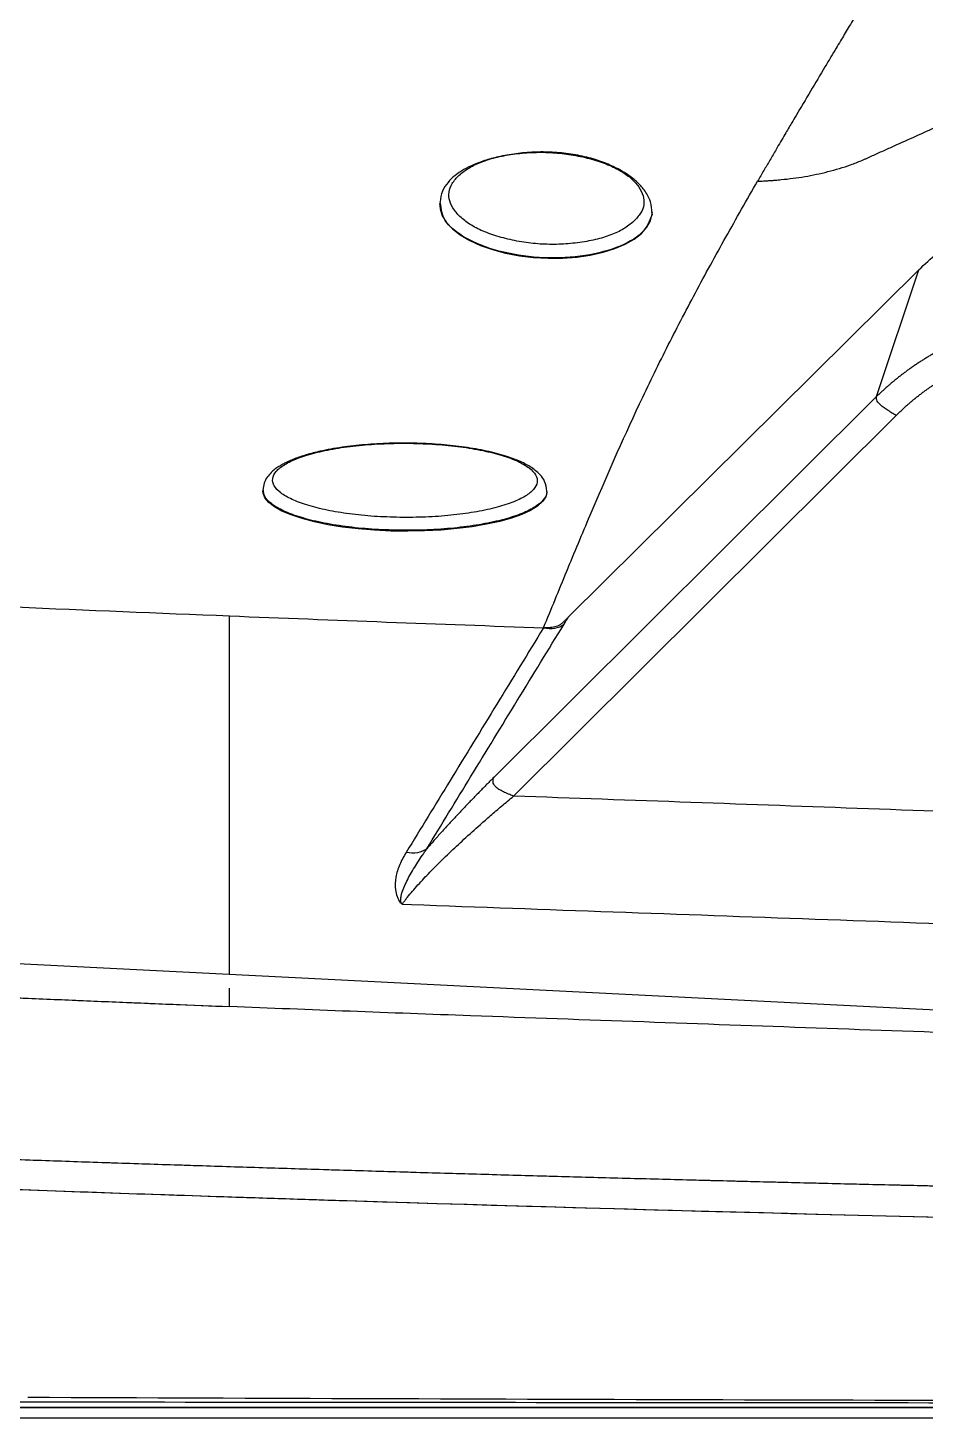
# Model space of a CAD drawing. Extents: x 412 to 492, y 622 to 766.
# Drawn here: x 432.56 to 438.88, y 642.76 to 652.55 of the extents above; entities that cross this region are included whole.
import ezdxf

# ---------------------------------------------------------------- set-up
doc = ezdxf.new("R2010")
doc.units = 0
doc.header["$MEASUREMENT"] = 0
doc.layers.add('1', color=4, linetype='Continuous')
doc.layers.add('GEOMETRY', color=4, linetype='Continuous', lineweight=25)

# ---------------------------------------------------------------- blocks, each defined once
blk = doc.blocks.new('2024 Beam 220V LL')
at = {"layer": 'GEOMETRY'}
for p, q in [((23.515, 8.5562), (23.5123, 8.5658)), ((25.0018, 8.4933), (25.0063, 8.4772)), ((24.4163, 5.6423), (26.8838, 8.0854)), ((26.5869, 7.1943), (26.8838, 8.0854)), ((26.5869, 7.1943), (23.8919, 4.5136)), ((22.2641, 6.5354), (22.2641, 6.5289)), ((22.2671, 6.5355), (22.2666, 6.538)), ((24.2641, 6.5227), (24.2641, 6.5292)), ((22.0292, 3.124), (22.0292, 5.6497)), ((23.2317, 3.6298), (23.236, 3.6308)), ((23.2448, 3.6199), (23.3097, 3.6175)), ((28.7845, 2.7823), (15.1114, 3.474)), ((22.0292, 2.8984), (22.0292, 3.0274)), ((77.49, 0), (2.898, 0))]:
    blk.add_line(p, q, dxfattribs=at)
at = {"layer": 'GEOMETRY', "flags": 128}
for points in [[(23.5089, 8.5529), (23.5117, 8.5149), (23.5276, 8.4668), (23.5571, 8.4197), (23.5997, 8.3744), (23.6545, 8.332), (23.7206, 8.293), (23.7967, 8.2584), (23.8814, 8.2286), (23.9731, 8.2043), (24.0702, 8.1859), (24.1707, 8.1737), (24.2729, 8.168), (24.3748, 8.1689), (24.4745, 8.1764), (24.5702, 8.1903), (24.6601, 8.2104), (24.7425, 8.2363), (24.8159, 8.2675), (24.8789, 8.3034), (24.9303, 8.3434), (24.9692, 8.3867), (24.9949, 8.4326), (25.0069, 8.48), (25.0076, 8.4903)], [(24.0299, 4.3806), (25.3774, 5.721), (26.7248, 7.0615)], [(24.2641, 6.5227), (24.264, 6.5203), (24.2559, 6.4872), (24.2339, 6.4546), (24.1982, 6.423), (24.1494, 6.3929), (24.0882, 6.3646), (24.0154, 6.3387), (23.9321, 6.3153), (23.8394, 6.2949), (23.7387, 6.2777), (23.6312, 6.264), (23.5186, 6.254), (23.4025, 6.2478), (23.2844, 6.2455), (23.166, 6.2471), (23.049, 6.2527), (22.935, 6.262), (22.8256, 6.2751), (22.7224, 6.2917), (22.6268, 6.3116), (22.5401, 6.3345), (22.4636, 6.3601), (22.3983, 6.388), (22.3452, 6.4178), (22.305, 6.4492), (22.2782, 6.4816), (22.2653, 6.5147), (22.2641, 6.5289)]]:
    blk.add_lwpolyline(points, dxfattribs=at)
at = {"layer": 'GEOMETRY'}
for points, knots in [([(26.4475, 9.8907), (26.4373, 9.8736), (26.4171, 9.8402), (26.3875, 9.7912), (26.3596, 9.7444), (26.331, 9.6964), (26.2993, 9.6437), (26.2628, 9.5826), (26.2025, 9.4818), (26.121, 9.3442), (26.0424, 9.2123), (25.9825, 9.1111), (25.9358, 9.0315), (25.885, 8.9448), (25.8352, 8.8597), (25.7917, 8.7849), (25.763, 8.7351), (25.7487, 8.7102)], [0, 0, 0, 0, 0.043076, 0.084323, 0.123708, 0.161229, 0.205542, 0.257056, 0.315759, 0.460974, 0.606105, 0.651257, 0.718836, 0.808844, 0.872569, 0.936291, 1, 1, 1, 1]), ([(25.7487, 8.7102), (25.7521, 8.7104), (25.7591, 8.7107), (25.773, 8.7113), (25.7869, 8.712), (25.8008, 8.7128), (25.8112, 8.7134), (25.8216, 8.7141), (25.832, 8.7148), (25.8424, 8.7155), (25.8529, 8.7163), (25.8633, 8.7171), (25.8841, 8.7188), (25.9568, 8.7253), (26.0811, 8.7415), (26.2448, 8.7754), (26.3648, 8.8117), (26.443, 8.8409), (26.4753, 8.8539), (26.5009, 8.8649), (26.5263, 8.8763), (26.5707, 8.8964), (26.6341, 8.925), (26.7356, 8.9708), (26.8624, 9.0281), (27.0146, 9.0968), (27.1605, 9.1627), (27.2619, 9.2085), (27.3254, 9.2372), (27.3572, 9.2513), (27.4084, 9.2729), (27.4733, 9.2982), (27.5324, 9.3189), (27.5721, 9.3319), (27.5986, 9.3402), (27.6453, 9.3543), (27.7124, 9.3726), (27.8209, 9.398), (27.9579, 9.4225), (28.0964, 9.4371), (28.1937, 9.4422), (28.2424, 9.4435), (28.2668, 9.4438), (28.2789, 9.4439), (28.285, 9.4439), (28.2881, 9.4439), (28.2895, 9.4439), (28.2901, 9.4439), (28.2904, 9.4439), (28.2906, 9.4439), (28.2907, 9.4439), (28.2908, 9.4439), (28.2908, 9.4439)], [0, 0, 0, 0, 0.003906, 0.007812, 0.015625, 0.019531, 0.023438, 0.027344, 0.03125, 0.035156, 0.039062, 0.042969, 0.046875, 0.0625, 0.125, 0.1875, 0.25, 0.265625, 0.28125, 0.289062, 0.296875, 0.3125, 0.34375, 0.375, 0.4375, 0.5, 0.5625, 0.617188, 0.625, 0.640625, 0.65625, 0.6875, 0.71875, 0.726562, 0.734375, 0.75, 0.78125, 0.8125, 0.875, 0.9375, 0.96875, 0.984375, 0.992188, 0.996094, 0.998047, 0.999023, 0.999512, 0.999634, 0.999756, 0.999817, 0.999878, 1, 1, 1, 1]), ([(25.0053, 8.4856), (25.0036, 8.5123), (25.0006, 8.5587), (24.9726, 8.6164), (24.9451, 8.656), (24.9088, 8.6974), (24.8534, 8.7454), (24.77, 8.7972), (24.6721, 8.8418), (24.5603, 8.878), (24.4352, 8.9039), (24.3035, 8.9166), (24.1724, 8.917), (24.044, 8.9059), (23.9269, 8.8851), (23.8388, 8.8609), (23.7746, 8.8381), (23.7199, 8.8147), (23.6651, 8.7852), (23.6118, 8.7479), (23.5633, 8.7008), (23.5227, 8.6388), (23.5155, 8.5902), (23.5117, 8.5645)], [0, 0, 0, 0, 0.058105, 0.101235, 0.129499, 0.153524, 0.209067, 0.266141, 0.320646, 0.37754, 0.437216, 0.495511, 0.552219, 0.61025, 0.669655, 0.720324, 0.747166, 0.776853, 0.816222, 0.852301, 0.894794, 0.944253, 1, 1, 1, 1]), ([(24.8752, 8.4274), (24.8934, 8.4466), (24.9292, 8.4843), (24.951, 8.5461), (24.9459, 8.6098), (24.9133, 8.6733), (24.8588, 8.7335), (24.7815, 8.7876), (24.6826, 8.834), (24.5659, 8.8713), (24.4388, 8.8986), (24.3061, 8.9135), (24.1719, 8.9155), (24.0399, 8.9048), (23.9154, 8.8829), (23.8055, 8.8499), (23.7143, 8.8065), (23.6438, 8.7542), (23.5941, 8.6959), (23.571, 8.634), (23.5763, 8.5706), (23.6088, 8.5074), (23.6634, 8.4467), (23.7408, 8.3922), (23.8396, 8.3461), (23.9561, 8.3092), (24.0831, 8.2814), (24.2156, 8.2661), (24.3499, 8.2644), (24.4821, 8.2757), (24.6069, 8.2971), (24.7168, 8.3301), (24.8092, 8.3736), (24.8529, 8.4092), (24.8752, 8.4274)], [0, 0, 0, 0, 0.031876, 0.062463, 0.093119, 0.125146, 0.156858, 0.187421, 0.218073, 0.250056, 0.282024, 0.312672, 0.343245, 0.374979, 0.406906, 0.4375, 0.468061, 0.499935, 0.531755, 0.562351, 0.593012, 0.625034, 0.65678, 0.687361, 0.718015, 0.749983, 0.781893, 0.812517, 0.843102, 0.874889, 0.906885, 0.937543, 0.968153, 1, 1, 1, 1]), ([(24.2407, 5.5659), (24.2951, 5.699), (24.4037, 5.9641), (24.6224, 6.4901), (24.8513, 7.0119), (25.1049, 7.533), (25.3083, 7.9242), (25.4875, 8.251), (25.6354, 8.5131), (25.7107, 8.6445), (25.7487, 8.7102)], [0, 0, 0, 0, 0.125, 0.25, 0.5, 0.625, 0.75, 0.875, 0.9375, 1, 1, 1, 1]), ([(25.0063, 8.4772), (24.9886, 8.432), (24.9532, 8.3416), (24.7638, 8.2358), (24.5056, 8.1735), (24.2078, 8.1648), (23.9175, 8.2109), (23.6818, 8.3047), (23.5295, 8.4273), (23.5196, 8.5151), (23.515, 8.5562)], [0, 0, 0, 0, 0.12685, 0.2537, 0.38055, 0.5074, 0.63425, 0.761101, 0.887951, 1, 1, 1, 1]), ([(27.9858, 7.7591), (27.9769, 7.7591), (27.9591, 7.7591), (27.9324, 7.7586), (27.9058, 7.7577), (27.8791, 7.7566), (27.8525, 7.755), (27.8259, 7.7532), (27.7993, 7.7509), (27.7728, 7.7483), (27.7462, 7.7454), (27.7197, 7.7421), (27.6933, 7.7385), (27.6669, 7.7345), (27.6406, 7.7302), (27.6143, 7.7255), (27.5881, 7.7205), (27.5619, 7.7151), (27.5358, 7.7094), (27.5098, 7.7033), (27.4839, 7.6969), (27.4581, 7.6902), (27.4323, 7.6831), (27.4067, 7.6756), (27.3812, 7.6679), (27.3557, 7.6598), (27.3304, 7.6513), (27.3052, 7.6425), (27.2801, 7.6334), (27.2551, 7.6239), (27.2303, 7.6141), (27.2056, 7.604), (27.1811, 7.5935), (27.1567, 7.5827), (27.1324, 7.5716), (27.1083, 7.5602), (27.0843, 7.5484), (27.0606, 7.5363), (27.0369, 7.5239), (27.0135, 7.5112), (26.9902, 7.4981), (26.9671, 7.4848), (26.9442, 7.4711), (26.9215, 7.4571), (26.8989, 7.4429), (26.8766, 7.4283), (26.8545, 7.4135), (26.8325, 7.3983), (26.8108, 7.3828), (26.7893, 7.3671), (26.768, 7.3511), (26.7469, 7.3348), (26.7261, 7.3182), (26.7055, 7.3013), (26.6851, 7.2842), (26.665, 7.2667), (26.6451, 7.2491), (26.6254, 7.2311), (26.606, 7.2129), (26.5933, 7.2005), (26.5869, 7.1943)], [0, 0, 0, 0, 0.01723, 0.034463, 0.051698, 0.068935, 0.086175, 0.103417, 0.120661, 0.137907, 0.155155, 0.172405, 0.189656, 0.206908, 0.224162, 0.241416, 0.258672, 0.275928, 0.293185, 0.310442, 0.327699, 0.344956, 0.362213, 0.37947, 0.396727, 0.413983, 0.431239, 0.448494, 0.465748, 0.483001, 0.500254, 0.517506, 0.534757, 0.552007, 0.569257, 0.586506, 0.603754, 0.621001, 0.638247, 0.655492, 0.672736, 0.689979, 0.70722, 0.72446, 0.741698, 0.758934, 0.776168, 0.793401, 0.810631, 0.827859, 0.845085, 0.862308, 0.879529, 0.896747, 0.913962, 0.931175, 0.948385, 0.965593, 0.982798, 1, 1, 1, 1]), ([(26.7248, 7.0615), (26.7312, 7.0678), (26.744, 7.0804), (26.7635, 7.0989), (26.7833, 7.1171), (26.8034, 7.135), (26.8237, 7.1527), (26.8443, 7.17), (26.8652, 7.187), (26.8864, 7.2037), (26.9078, 7.22), (26.9295, 7.2361), (26.9515, 7.2519), (26.9737, 7.2674), (27.037, 7.3099), (27.1448, 7.374), (27.3028, 7.448), (27.4675, 7.5063), (27.5969, 7.5382), (27.6872, 7.5548), (27.7367, 7.5624), (27.7863, 7.5687), (27.836, 7.5735), (27.8858, 7.577), (27.9358, 7.5791), (27.9692, 7.5794), (27.9858, 7.5795)], [0, 0, 0, 0, 0.019261, 0.03851, 0.057751, 0.07699, 0.096231, 0.115478, 0.134736, 0.154009, 0.173302, 0.192619, 0.211965, 0.231345, 0.250762, 0.375509, 0.499954, 0.624396, 0.749678, 0.785527, 0.821299, 0.857024, 0.892728, 0.92844, 0.964188, 1, 1, 1, 1]), ([(26.7248, 7.0615), (26.714, 7.0677), (26.7032, 7.074), (26.6817, 7.0869), (26.6711, 7.0935), (26.6509, 7.1066), (26.6414, 7.1132), (26.6244, 7.126), (26.617, 7.1322), (26.6047, 7.1441), (26.5999, 7.1497), (26.5925, 7.1603), (26.59, 7.1653), (26.5868, 7.1746), (26.5862, 7.1789), (26.586, 7.1869), (26.5865, 7.1906), (26.5869, 7.1943)], [0, 0, 0, 0, 0.125, 0.125, 0.25, 0.25, 0.375, 0.375, 0.5, 0.5, 0.625, 0.625, 0.75, 0.75, 0.875, 0.875, 1, 1, 1, 1]), ([(24.2641, 6.5289), (24.2609, 6.552), (24.2553, 6.5932), (24.2196, 6.6417), (24.1846, 6.6741), (24.1365, 6.7078), (24.0668, 6.7434), (23.9594, 6.7821), (23.8238, 6.8155), (23.6672, 6.8416), (23.5004, 6.8588), (23.3274, 6.8672), (23.1525, 6.8663), (22.9814, 6.8564), (22.817, 6.8378), (22.6798, 6.8131), (22.5695, 6.785), (22.4886, 6.7577), (22.4337, 6.7336), (22.3988, 6.715), (22.3743, 6.7004), (22.3475, 6.6817), (22.3187, 6.6566), (22.2916, 6.6244), (22.269, 6.5829), (22.2658, 6.5521), (22.2641, 6.5356)], [0, 0, 0, 0, 0.047524, 0.084833, 0.114147, 0.14105, 0.190572, 0.245529, 0.305949, 0.364998, 0.42243, 0.479719, 0.537082, 0.594261, 0.651515, 0.711444, 0.753784, 0.796538, 0.833485, 0.849473, 0.864015, 0.884123, 0.905213, 0.93155, 0.963166, 1, 1, 1, 1]), ([(23.228, 6.343), (23.2891, 6.3432), (23.4112, 6.3435), (23.5892, 6.3565), (23.7545, 6.3784), (23.901, 6.4091), (24.0234, 6.4472), (24.116, 6.4915), (24.1766, 6.5399), (24.2015, 6.5909), (24.1908, 6.6424), (24.1444, 6.6923), (24.064, 6.739), (23.9533, 6.7804), (23.8157, 6.815), (23.6572, 6.8416), (23.4834, 6.859), (23.3009, 6.8666), (23.117, 6.864), (22.9389, 6.8515), (22.7737, 6.8294), (22.627, 6.7987), (22.5052, 6.7604), (22.4122, 6.7162), (22.3521, 6.6677), (22.3272, 6.6168), (22.3378, 6.5653), (22.3847, 6.5153), (22.4646, 6.4687), (22.5759, 6.4274), (22.7133, 6.3927), (22.8719, 6.3664), (23.0456, 6.3485), (23.1672, 6.3449), (23.228, 6.343)], [0, 0, 0, 0, 0.031254, 0.062463, 0.093755, 0.124954, 0.15622, 0.187463, 0.218687, 0.249972, 0.281172, 0.312465, 0.343671, 0.374932, 0.40618, 0.437392, 0.468682, 0.5, 0.531318, 0.562608, 0.59382, 0.625068, 0.656329, 0.687535, 0.718828, 0.750028, 0.781312, 0.812537, 0.84378, 0.875046, 0.906245, 0.937537, 0.968746, 1, 1, 1, 1]), ([(23.2251, 6.2523), (23.1599, 6.2543), (23.0294, 6.2582), (22.843, 6.2774), (22.6727, 6.3057), (22.5253, 6.3429), (22.4059, 6.3873), (22.3207, 6.4373), (22.2709, 6.4875), (22.2683, 6.5207), (22.2671, 6.5355)], [0, 0, 0, 0, 0.128103, 0.256205, 0.384308, 0.51241, 0.640513, 0.768615, 0.896718, 1, 1, 1, 1]), ([(24.2609, 6.53), (24.2619, 6.5262), (24.2678, 6.504), (24.2407, 6.4637), (24.1788, 6.4116), (24.0783, 6.3642), (23.9475, 6.3232), (23.7902, 6.2903), (23.6127, 6.2668), (23.4218, 6.2527), (23.2907, 6.2525), (23.2251, 6.2523)], [0, 0, 0, 0, 0.0255116, 0.1473227, 0.2691337, 0.3909448, 0.5127558, 0.6345669, 0.7563779, 0.878189, 1, 1, 1, 1]), ([(20.1454, 5.7289), (20.2715, 5.7234), (20.8994, 5.6961), (21.5274, 5.6699), (22.0292, 5.6498)], [0.07539087, 0.07539087, 0.07539087, 0.07539087, 0.08785899, 0.13746811, 0.13746811, 0.13746811, 0.13746811]), ([(22.0292, 5.6497), (22.3978, 5.6349), (22.7663, 5.6205), (23.5035, 5.5926), (23.8721, 5.5791), (24.2407, 5.5659)], [0, 0, 0, 0, 0.5, 0.5, 1, 1, 1, 1]), ([(23.4176, 4.009), (23.5208, 4.178), (23.624, 4.3471), (23.7273, 4.5161), (23.8368, 4.6952), (23.9463, 4.8744), (24.0559, 5.0535), (24.1655, 5.2326), (24.2751, 5.4118), (24.3849, 5.5909)], [0, 0, 0, 0, 0.02438446, 0.02438446, 0.02438446, 0.05021716, 0.05021716, 0.05021716, 0.07604951, 0.07604951, 0.07604951, 0.07604951]), ([(24.4163, 5.6423), (24.4158, 5.6417), (24.4106, 5.6365), (24.4008, 5.6265), (24.3871, 5.6121), (24.3726, 5.5984), (24.3566, 5.5865), (24.3388, 5.5775), (24.3135, 5.5694), (24.2871, 5.5662), (24.2606, 5.5655), (24.2473, 5.5656), (24.2407, 5.5659)], [0.96049381, 0.96049381, 0.96049381, 0.96049381, 0.9609375, 0.96484375, 0.96875, 0.97265625, 0.9765625, 0.98046875, 0.984375, 0.9921875, 0.99609375, 1, 1, 1, 1]), ([(24.2407, 5.5659), (24.2675, 5.56), (24.2945, 5.5592), (24.344, 5.5678), (24.3665, 5.5772), (24.3849, 5.5909)], [0, 0, 0, 0, 0.5, 0.5, 1, 1, 1, 1]), ([(24.2407, 5.5659), (24.131, 5.3868), (24.0214, 5.2077), (23.9118, 5.0286), (23.8022, 4.8495), (23.6927, 4.6704), (23.5833, 4.4913), (23.48, 4.3223), (23.3767, 4.1532), (23.2735, 3.9842)], [0, 0, 0, 0, 0.02583421, 0.02583421, 0.02583421, 0.0516686, 0.0516686, 0.0516686, 0.07605447, 0.07605447, 0.07605447, 0.07605447]), ([(23.8919, 4.5136), (23.8849, 4.5067), (23.871, 4.4928), (23.8503, 4.4721), (23.8298, 4.4514), (23.8094, 4.4308), (23.7892, 4.4103), (23.7693, 4.3898), (23.7494, 4.3694), (23.7298, 4.3491), (23.7103, 4.3289), (23.691, 4.3087), (23.6718, 4.2886), (23.6529, 4.2685), (23.634, 4.2485), (23.6154, 4.2285), (23.5969, 4.2086), (23.5751, 4.1851), (23.5501, 4.1579), (23.5223, 4.1273), (23.4952, 4.0971), (23.4686, 4.0673), (23.4427, 4.0379), (23.4259, 4.0185), (23.4175, 4.0089)], [0, 0, 0, 0, 0.041536, 0.082826, 0.123882, 0.164718, 0.205345, 0.245776, 0.286025, 0.326103, 0.366023, 0.405796, 0.445436, 0.484954, 0.524362, 0.563672, 0.602894, 0.642041, 0.70328, 0.763833, 0.823742, 0.883047, 0.941786, 1, 1, 1, 1]), ([(24.0299, 4.3806), (24.0176, 4.3855), (24.0053, 4.3903), (23.981, 4.4004), (23.969, 4.4057), (23.9465, 4.4167), (23.936, 4.4224), (23.9178, 4.434), (23.91, 4.4399), (23.8977, 4.4517), (23.8932, 4.4577), (23.8871, 4.4695), (23.8855, 4.4754), (23.8846, 4.4869), (23.8853, 4.4925), (23.888, 4.5033), (23.8899, 4.5085), (23.8919, 4.5136)], [0, 0, 0, 0, 0.125, 0.125, 0.25, 0.25, 0.375, 0.375, 0.5, 0.5, 0.625, 0.625, 0.75, 0.75, 0.875, 0.875, 1, 1, 1, 1]), ([(23.2448, 3.6199), (23.245, 3.6203), (23.2456, 3.6211), (23.2468, 3.6226), (23.2488, 3.6254), (23.2529, 3.6309), (23.2613, 3.6421), (23.2792, 3.6652), (23.319, 3.7138), (23.3845, 3.7872), (23.4755, 3.8817), (23.5741, 3.9782), (23.6821, 4.0791), (23.7679, 4.1562), (23.8312, 4.2118), (23.8679, 4.2436), (23.9061, 4.2765), (23.9459, 4.3104), (23.9873, 4.3453), (24.0156, 4.3687), (24.0299, 4.3806)], [0, 0, 0, 0, 0.00186, 0.003733, 0.00748, 0.014973, 0.029954, 0.059945, 0.120304, 0.243047, 0.362176, 0.491844, 0.61282, 0.744563, 0.783553, 0.823973, 0.865825, 0.909112, 0.953836, 1, 1, 1, 1]), ([(29.0278, 4.2013), (28.1948, 4.2313), (27.3618, 4.2612), (26.1123, 4.306), (25.6958, 4.321), (24.8627, 4.3508), (24.4462, 4.3655), (24.0297, 4.3807)], [0, 0, 0, 0, 0.5, 0.5, 0.75, 0.75, 1, 1, 1, 1]), ([(23.2735, 3.9841), (23.2648, 3.97), (23.2563, 3.9558), (23.2408, 3.9272), (23.2337, 3.9127), (23.2211, 3.8835), (23.2156, 3.8688), (23.2065, 3.8392), (23.2029, 3.8244), (23.1951, 3.7798), (23.1941, 3.7499), (23.2004, 3.7047), (23.2039, 3.6895), (23.2117, 3.6668), (23.2147, 3.6593), (23.2201, 3.6481), (23.2221, 3.6444), (23.2264, 3.637), (23.2288, 3.6334), (23.2317, 3.6298)], [0, 0, 0, 0, 0.125, 0.125, 0.25, 0.25, 0.375, 0.375, 0.5, 0.5, 0.75, 0.75, 0.875, 0.875, 0.9375, 0.9375, 0.96875, 0.96875, 1, 1, 1, 1]), ([(23.236, 3.6309), (23.2349, 3.6346), (23.2345, 3.6383), (23.2342, 3.6458), (23.2343, 3.6496), (23.2351, 3.6609), (23.2363, 3.6686), (23.241, 3.6917), (23.2457, 3.7073), (23.2632, 3.7543), (23.2793, 3.7863), (23.3153, 3.8512), (23.3352, 3.884), (23.3665, 3.9324), (23.3771, 3.9484), (23.393, 3.9719), (23.3982, 3.9796), (23.4084, 3.9947), (23.4133, 4.002), (23.4175, 4.0089)], [0, 0, 0, 0, 0.03125, 0.03125, 0.0625, 0.0625, 0.125, 0.125, 0.25, 0.25, 0.5, 0.5, 0.75, 0.75, 0.875, 0.875, 0.9375, 0.9375, 1, 1, 1, 1]), ([(23.4176, 4.009), (23.3992, 3.9954), (23.3767, 3.986), (23.3272, 3.9775), (23.3003, 3.9784), (23.2735, 3.9842)], [0, 0, 0, 0, 0.5, 0.5, 1, 1, 1, 1]), ([(23.236, 3.6308), (23.2368, 3.6296), (23.2385, 3.6271), (23.2414, 3.6235), (23.2437, 3.6211), (23.2448, 3.6199)], [0, 0, 0, 0, 0.331427, 0.664488, 1, 1, 1, 1]), ([(23.3097, 3.6175), (23.7838, 3.5996), (24.258, 3.5826), (25.2062, 3.5488), (25.6803, 3.5318), (27.1027, 3.4807), (28.051, 3.4467), (28.9992, 3.4126)], [0, 0, 0, 0, 0.25, 0.25, 0.5, 0.5, 1, 1, 1, 1]), ([(19.9838, 2.9843), (20.1239, 2.9781), (20.4021, 2.966), (20.8168, 2.9483), (21.2258, 2.9311), (21.6293, 2.9145), (21.8965, 2.9037), (22.0291, 2.8984)], [0, 0, 0, 0, 0.205451, 0.408176, 0.608176, 0.805451, 1, 1, 1, 1]), ([(28.5944, 2.6601), (27.7837, 2.6889), (26.9729, 2.7178), (25.7565, 2.7611), (25.3513, 2.7755), (24.5411, 2.8043), (24.1348, 2.8186), (23.1613, 2.8542), (22.5952, 2.8758), (22.0291, 2.8984)], [0, 0, 0, 0, 0.0618192, 0.0618192, 0.0927288, 0.0927288, 0.1236384, 0.1236384, 0.1665646, 0.1665646, 0.1665646, 0.1665646]), ([(28.9719, 2.6467), (28.8461, 2.6511), (27.9095, 2.6845), (26.9729, 2.7178), (25.7565, 2.7611), (25.3513, 2.7755), (24.5411, 2.8043), (24.1348, 2.8186), (23.1613, 2.8542), (22.5952, 2.8758), (22.0291, 2.8984)], [-0.0095972, -0.0095972, -0.0095972, -0.0095972, 0, 0.0618192, 0.0618192, 0.0927288, 0.0927288, 0.1236384, 0.1236384, 0.1665646, 0.1665646, 0.1665646, 0.1665646]), ([(29.2435, 1.587), (29.0911, 1.5899), (28.7863, 1.5958), (28.3291, 1.605), (27.8722, 1.6146), (27.4155, 1.6246), (26.959, 1.6349), (26.5027, 1.6456), (26.0467, 1.6566), (25.5908, 1.668), (25.1352, 1.6798), (24.6797, 1.6919), (24.2245, 1.7044), (23.7695, 1.7173), (23.3147, 1.7305), (22.8601, 1.7441), (22.4057, 1.758), (21.9515, 1.7723), (21.4975, 1.787), (21.0438, 1.802), (20.5902, 1.8174), (20.1369, 1.8331), (19.6838, 1.8492), (19.2309, 1.8657), (18.7782, 1.8825), (18.3257, 1.8997), (17.8734, 1.9173), (17.4213, 1.9352), (16.9695, 1.9535), (16.5178, 1.9721), (15.6667, 2.008), (14.4171, 2.063), (12.7696, 2.1404), (11.1248, 2.2228), (9.4803, 2.3101), (7.836, 2.4024), (6.465, 2.4836), (5.5057, 2.5426), (5.0397, 2.5718), (4.8066, 2.5865), (4.6696, 2.5952), (4.4481, 2.6095), (4.133, 2.6309), (3.7872, 2.6562), (3.511, 2.6776), (3.3023, 2.6946), (3.1003, 2.7116), (2.968, 2.7235), (2.903, 2.7293)], [0, 0, 0, 0, 0.017347, 0.034687, 0.052019, 0.069343, 0.08666, 0.103968, 0.12127, 0.138563, 0.155849, 0.173128, 0.190398, 0.207661, 0.224917, 0.242165, 0.259405, 0.276638, 0.293863, 0.311081, 0.328291, 0.345494, 0.362689, 0.379877, 0.397057, 0.41423, 0.431395, 0.448553, 0.465704, 0.482847, 0.499982, 0.562618, 0.625164, 0.687621, 0.74999, 0.812526, 0.874994, 0.906245, 0.921871, 0.928122, 0.932809, 0.937497, 0.953368, 0.968748, 0.976946, 0.984887, 0.992571, 1, 1, 1, 1]), ([(29.2435, 1.587), (25.1555, 1.6647), (21.069, 1.7861), (14.9413, 2.0364), (12.8991, 2.1312), (8.8159, 2.3438), (6.7749, 2.4616), (4.7346, 2.5911)], [0, 0, 0, 0, 0.5, 0.5, 0.75, 0.75, 1, 1, 1, 1]), ([(2.8856, 2.5383), (3.082, 2.5247), (3.2914, 2.5106), (3.6247, 2.4883), (3.7391, 2.4807), (3.9731, 2.4652), (4.0932, 2.4572), (4.2752, 2.4451), (4.3361, 2.4411), (4.4277, 2.435), (4.4583, 2.4329), (4.4967, 2.4304), (4.5043, 2.4299), (4.5158, 2.4291), (4.5197, 2.4288), (4.5254, 2.4285), (4.5274, 2.4283), (4.5312, 2.4281), (4.5332, 2.4279), (4.5596, 2.4262), (4.6271, 2.4217), (4.9617, 2.3996), (5.3611, 2.3734), (6.0089, 2.3322), (6.0836, 2.3274), (6.2386, 2.3176), (6.3173, 2.3127), (6.5545, 2.2978), (6.7153, 2.2878), (7.2055, 2.2575), (7.5427, 2.237), (8.2383, 2.1953), (8.5965, 2.1742), (9.0575, 2.1475), (9.1503, 2.1422), (9.2906, 2.1342), (9.3375, 2.1315), (9.4317, 2.1261), (9.4784, 2.1234), (9.7217, 2.1096), (9.9435, 2.0971), (10.69, 2.0557), (11.2961, 2.0227), (12.1895, 1.9762), (12.375, 1.9667), (12.6153, 1.9544), (12.6638, 1.9519), (12.7617, 1.947), (12.811, 1.9445), (12.957, 1.9371), (13.0527, 1.9323), (13.5232, 1.9088), (13.8739, 1.8917), (14.8486, 1.8451), (15.3953, 1.82), (15.8943, 1.7977), (15.9481, 1.7953), (16.0525, 1.7906), (16.1031, 1.7884), (16.2554, 1.7817), (16.3561, 1.7772), (16.6556, 1.7642), (16.8518, 1.7557), (17.8157, 1.7147), (18.5315, 1.686), (19.357, 1.6542), (19.5187, 1.648), (19.8407, 1.636), (20.0003, 1.63), (20.4749, 1.6126), (20.7857, 1.6015), (21.3961, 1.5802), (21.6957, 1.57), (22.1367, 1.5553), (22.2823, 1.5506), (22.5707, 1.5412), (22.7132, 1.5366), (25.1307, 1.4602), (27.2591, 1.4073), (29.2394, 1.368)], [0, 0, 0, 0, 0.25, 0.25, 0.375, 0.375, 0.5, 0.5, 0.5625, 0.5625, 0.59375, 0.59375, 0.601562, 0.601562, 0.605469, 0.605469, 0.607422, 0.607422, 0.609375, 0.609375, 0.625, 0.625, 0.65625, 0.65625, 0.660156, 0.660156, 0.664062, 0.664062, 0.671875, 0.671875, 0.6875, 0.6875, 0.703125, 0.703125, 0.707031, 0.707031, 0.708984, 0.708984, 0.710938, 0.710938, 0.71875, 0.71875, 0.734375, 0.734375, 0.738281, 0.738281, 0.739258, 0.739258, 0.740234, 0.740234, 0.742188, 0.742188, 0.75, 0.75, 0.765625, 0.765625, 0.767578, 0.767578, 0.769531, 0.769531, 0.773438, 0.773438, 0.78125, 0.78125, 0.8125, 0.8125, 0.820312, 0.820312, 0.828125, 0.828125, 0.84375, 0.84375, 0.859375, 0.859375, 0.867188, 0.867188, 0.875, 0.875, 1, 1, 1, 1]), ([(4.7234, 2.4153), (6.7642, 2.2808), (8.8056, 2.1582), (12.8898, 1.9366), (14.9327, 1.8376), (21.0621, 1.5762), (25.1499, 1.4491), (29.2394, 1.368)], [0, 0, 0, 0, 0.25, 0.25, 0.5, 0.5, 1, 1, 1, 1]), ([(77.4406, 0.1436), (77.4376, 0.1435), (77.4346, 0.1436), (77.4285, 0.1436), (77.4194, 0.1435), (77.3982, 0.1435), (77.3558, 0.1434), (77.2709, 0.1432), (77.1012, 0.1428), (76.7617, 0.1421), (76.0827, 0.1406), (74.7247, 0.1376), (73.5608, 0.1352), (71.2329, 0.1305), (69.6809, 0.1276), (65.0251, 0.1196), (61.9212, 0.1152), (55.7135, 0.1084), (52.6096, 0.106), (46.4018, 0.1028), (43.2979, 0.102), (37.0901, 0.102), (33.9862, 0.1028), (27.7784, 0.106), (24.6746, 0.1084), (18.4668, 0.1152), (15.3629, 0.1196), (9.1551, 0.1303), (6.0513, 0.1366), (2.9474, 0.1436)], [0, 0, 0, 0, 0.000122, 0.000122, 0.000244, 0.000488, 0.000977, 0.001953, 0.003906, 0.007813, 0.015625, 0.03125, 0.0625, 0.0625, 0.125, 0.125, 0.25, 0.25, 0.375, 0.375, 0.5, 0.5, 0.625, 0.625, 0.75, 0.75, 0.875, 0.875, 1, 1, 1, 1]), ([(20.6079, 0.1475), (23.872, 0.1349), (27.1361, 0.1253), (33.6643, 0.1108), (36.9284, 0.1058), (40.1925, 0.102)], [0, 0, 0, 0, 0.5, 0.5, 1, 1, 1, 1]), ([(2.8981, 0.0738), (2.9224, 0.0738), (2.9467, 0.0738), (2.9952, 0.0738), (3.0681, 0.0738), (3.238, 0.0738), (3.578, 0.0739), (4.2578, 0.0739), (5.6176, 0.0741), (6.7831, 0.0742), (9.1141, 0.0744), (10.6681, 0.0746), (15.3301, 0.075), (18.438, 0.0752), (27.762, 0.0758), (33.978, 0.076), (46.41, 0.076), (52.626, 0.0758), (61.95, 0.0752), (65.0579, 0.075), (69.7199, 0.0746), (71.2739, 0.0744), (73.6049, 0.0742), (74.7704, 0.0741), (76.1302, 0.0739), (76.81, 0.0739), (77.15, 0.0738), (77.3199, 0.0738), (77.3928, 0.0738), (77.4413, 0.0738), (77.4656, 0.0738), (77.4899, 0.0738)], [0, 0, 0, 0, 0.000977, 0.000977, 0.001953, 0.003906, 0.007812, 0.015625, 0.03125, 0.0625, 0.0625, 0.125, 0.125, 0.25, 0.25, 0.5, 0.5, 0.75, 0.75, 0.875, 0.875, 0.9375, 0.9375, 0.96875, 0.984375, 0.992187, 0.996094, 0.998047, 0.999023, 0.999023, 1, 1, 1, 1]), ([(2.8981, 0.0738), (2.9056, 0.0738), (2.913, 0.0738), (2.9242, 0.0738), (2.9279, 0.0738), (2.9353, 0.0738), (2.9392, 0.0738), (2.9519, 0.0738), (2.9604, 0.0738), (2.9763, 0.0738), (2.9842, 0.0738), (3.008, 0.0738), (3.0239, 0.0738), (3.1032, 0.0738), (3.1664, 0.0738), (3.3556, 0.0739), (3.4809, 0.0739), (3.8548, 0.0739), (4.1012, 0.0739), (4.833, 0.074), (5.3103, 0.074), (6.25, 0.0741), (6.7121, 0.0742), (7.3935, 0.0742), (7.6186, 0.0743), (8.0663, 0.0743), (8.2888, 0.0743), (9.3954, 0.0744), (10.2603, 0.0745), (11.5271, 0.0746), (11.9438, 0.0747), (12.7692, 0.0747), (13.1794, 0.0748), (15.2181, 0.0749), (16.8097, 0.0751), (19.138, 0.0752), (19.9042, 0.0753), (21.0388, 0.0753), (21.4141, 0.0754), (22.162, 0.0754), (22.535, 0.0754), (24.3951, 0.0755), (25.868, 0.0756), (28.0547, 0.0757), (28.7798, 0.0757), (29.8617, 0.0758), (30.2214, 0.0758), (30.9389, 0.0758), (31.2968, 0.0758), (34.5153, 0.0759), (37.3597, 0.076), (40.1879, 0.076)], [0, 0, 0, 0, 0.0004883, 0.0004883, 0.0007324, 0.0007324, 0.0009766, 0.0009766, 0.0012207, 0.0012207, 0.0014648, 0.0014648, 0.0019531, 0.0019531, 0.0039062, 0.0039062, 0.0078125, 0.0078125, 0.015625, 0.015625, 0.03125, 0.03125, 0.046875, 0.046875, 0.0546875, 0.0546875, 0.0625, 0.0625, 0.09375, 0.09375, 0.109375, 0.109375, 0.125, 0.125, 0.1875, 0.1875, 0.21875, 0.21875, 0.234375, 0.234375, 0.25, 0.25, 0.3125, 0.3125, 0.34375, 0.34375, 0.359375, 0.359375, 0.375, 0.375, 0.4998972, 0.4998972, 0.4998972, 0.4998972]), ([(40.1879, 0.076), (39.7886, 0.076), (38.7225, 0.076), (36.9898, 0.076), (34.9898, 0.0759), (32.9898, 0.0759), (30.9898, 0.0758), (28.9898, 0.0758), (26.3232, 0.0757), (23.6565, 0.0757), (20.9898, 0.0756), (18.9898, 0.0756), (17.0257, 0.0756), (15.7283, 0.0757), (15.0975, 0.0757)], [0, 0, 0, 0, 0.04775, 0.127462, 0.207174, 0.286886, 0.366597, 0.446309, 0.526021, 0.685445, 0.765156, 0.844868, 0.92458, 1, 1, 1, 1])]:
    blk.add_open_spline(points, degree=3, knots=knots, dxfattribs=at)
for points in [[(26.8838, 8.0854), (26.9677, 8.1684), (27.1515, 8.3183), (27.4652, 8.4858), (27.8054, 8.5893), (28.0415, 8.6127), (28.1595, 8.6127)], [(24.3849, 5.5909), (24.3953, 5.608), (24.4058, 5.6251), (24.4163, 5.6423)], [(19.9838, 2.9843), (20.6888, 2.9533), (21.3705, 2.9247), (22.0291, 2.8984)]]:
    blk.add_open_spline(points, degree=3, dxfattribs=at)

msp = doc.modelspace()

# ---------------------------------------------------------------- block references
at = {"layer": '1'}
msp.add_blockref('2024 Beam 220V LL', (411.9528, 642.7586), dxfattribs=at)

doc.saveas('drawing.dxf')
